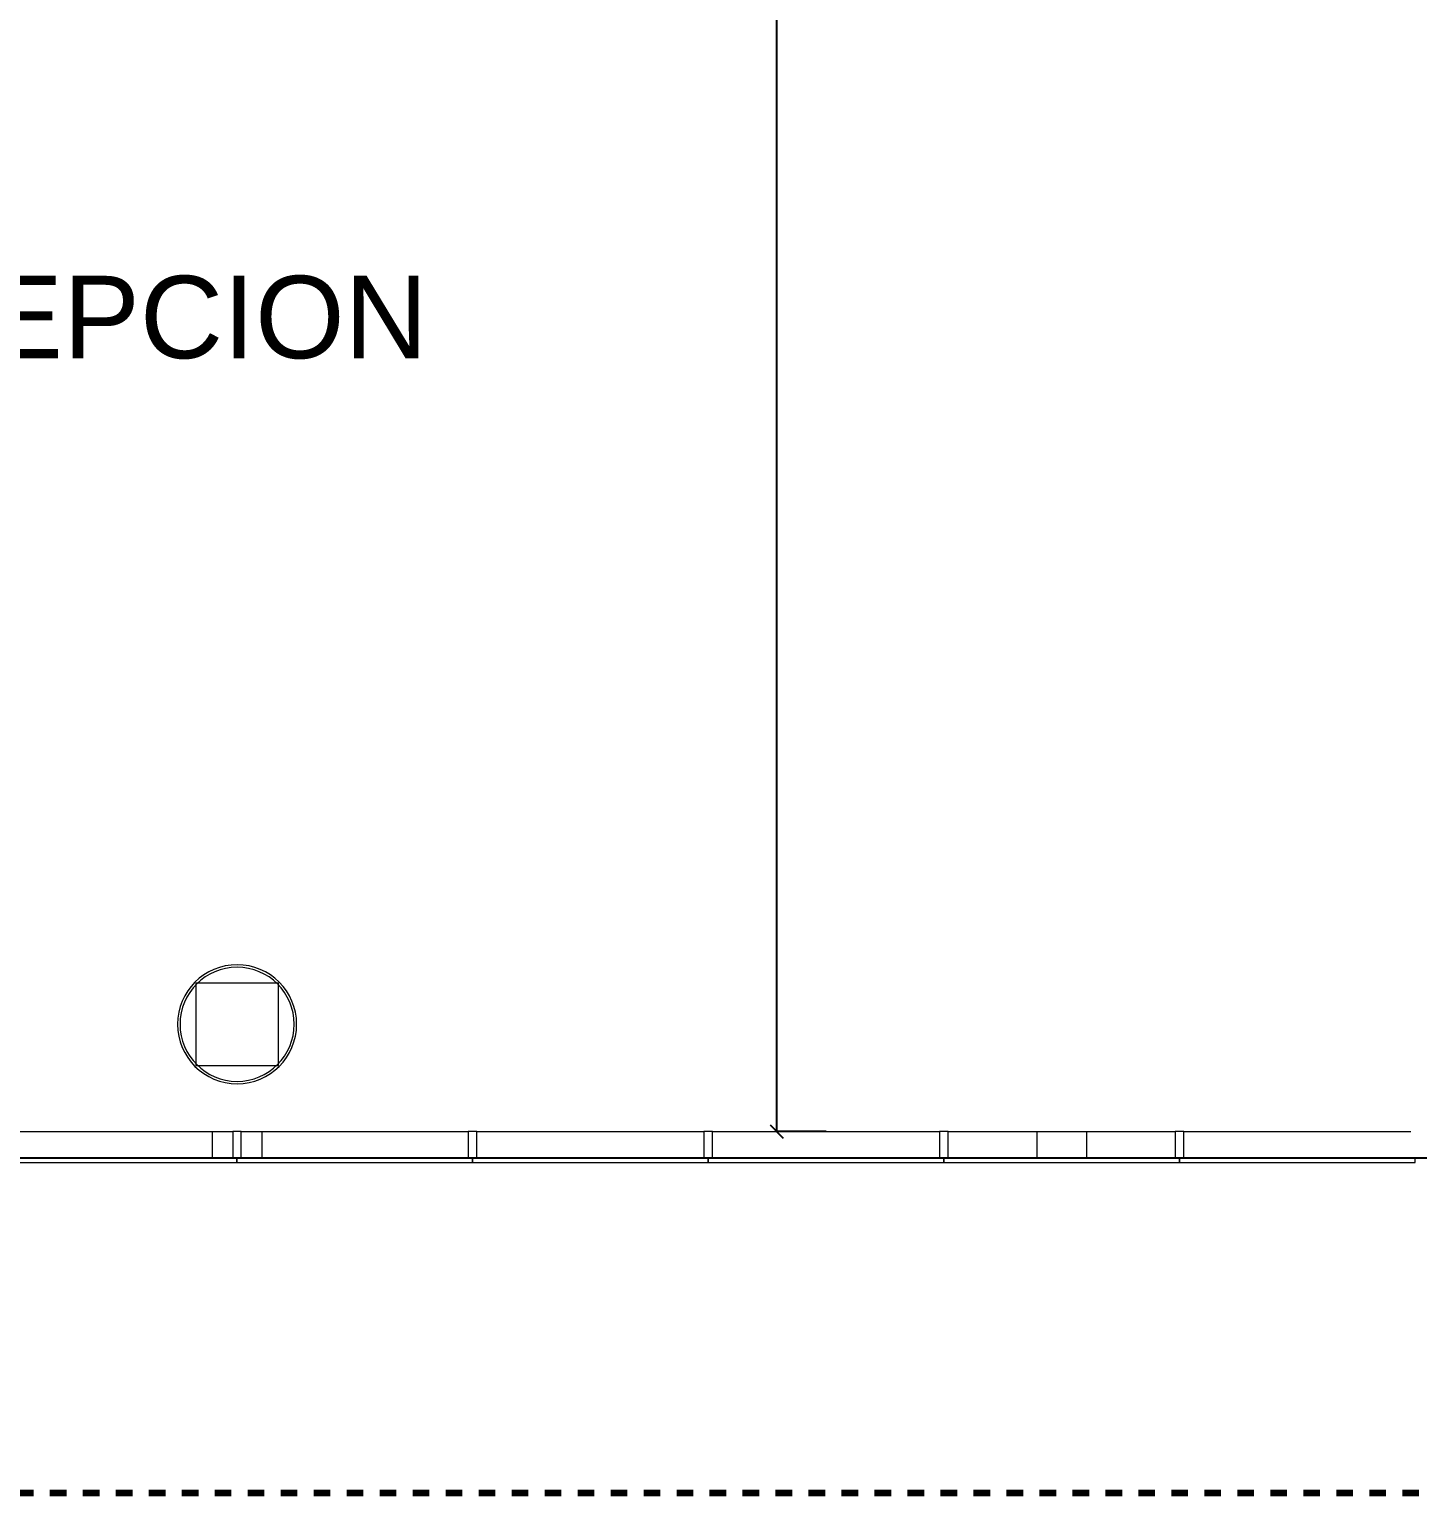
# Model space of a CAD drawing. Header units: millimetres. Extents: x 182 to 305, y 81 to 164.
# Drawn here: x 248.58 to 256.99, y 91.61 to 100.49 of the extents above; entities that cross this region are included whole.
import ezdxf

# ---------------------------------------------------------------- set-up
doc = ezdxf.new("R2010")
doc.units = ezdxf.units.MM
doc.linetypes.add('Dash dot dot', pattern=[0.020639, 0.00635, -0.004763, 0, -0.004763, 0, -0.004763])
for name, color, linetype, lineweight in [('A-----NPP', 7, 'Continuous', 9), ('A-FLOROTM', 7, 'Continuous', 9), ('A-WALL', 7, 'Continuous', 9), ('A-WALLCWM', 7, 'Continuous', 9), ('DIMENSION', 1, 'Continuous', 25), ('S-COLSPRM', 7, 'Continuous', 9)]:
    doc.layers.add(name, color=color, linetype=linetype, lineweight=lineweight)
for name, color, linetype in [('estructura', 7, 'Continuous'), ('Sectores', 3, 'Continuous'), ('TIERRA', 7, 'Continuous')]:
    doc.layers.add(name, color=color, linetype=linetype)
doc.styles.add('ARIALNARROW', font='ARIALN.TTF')
doc.styles.add('MtXpl_Arial_Unicode_', font='ARIALUNI.ttf')
doc.dimstyles.new('C', dxfattribs={"dimscale": 1.5, "dimtxt": 0.15, "dimasz": 0.08, "dimexe": 0.01, "dimexo": 0, "dimgap": 0.025, "dimtad": 1, "dimzin": 0, "dimdsep": 46, "dimtxsty": 'ARIALNARROW', "dimblk": 'OBLIQUE', "dimcen": 0, "dimclrd": 256, "dimclre": 256, "dimclrt": 256, "dimadec": 0, "dimazin": 0, "dimtfac": 1.666667, "dimtofl": 0, "dimtmove": 0, "dimatfit": 0, "dimldrblk": 'OBLIQUE', "dimfxl": 0.1, "dimtolj": 1, "dimtzin": 0, "dimarcsym": 0})

# ---------------------------------------------------------------- blocks, each defined once
blk = doc.blocks.new('_Oblique')
at = {"layer": 'estructura', "color": 0, "lineweight": -2}
blk.add_line((-0.5, -0.5), (0.5, 0.5), dxfattribs=at)
blk = doc.blocks.new('*D30')
at = {"layer": 'Defpoints', "color": 0}
for p in [(254.886106, 109.742148), (253.106956, 93.804648), (253.406956, 93.804648)]:
    blk.add_point(p, dxfattribs=at)
at = {"layer": 'DIMENSION', "lineweight": -2}
for p, q in [((254.886106, 109.742148), (253.096956, 109.742148)), ((253.106956, 109.742148), (253.106956, 93.804648)), ((253.406956, 93.804648), (253.096956, 93.804648))]:
    blk.add_line(p, q, dxfattribs=at)
at = {"layer": 'DIMENSION', "lineweight": -2, "xscale": 0.08, "yscale": 0.08, "zscale": 0.08}
for p, rotation in [((253.106956, 109.742148), 90), ((253.106956, 93.804648), 270)]:
    blk.add_blockref('_Oblique', p, dxfattribs=dict(at, rotation=rotation))
at = {"layer": 'DIMENSION', "insert": (253.00538, 101.773398), "char_height": 0.15, "attachment_point": 5, "rotation": 90, "style": 'ARIALNARROW'}
blk.add_mtext('\\A1;15.94', dxfattribs=at)

msp = doc.modelspace()

# ---------------------------------------------------------------- linework, layer by layer
at = {"layer": 'A-----NPP', "color": 252, "linetype": 'Dash dot dot', "lineweight": 100}
msp.add_line((242.701101, 91.614512), (270.336106, 91.614512), dxfattribs=at)
at = {"layer": 'A-FLOROTM', "color": 252}
for p, q in [((248.432506, 93.804648), (249.809206, 93.804648)), ((249.686106, 93.642148), (249.686106, 93.804648)), ((249.861206, 93.804648), (251.237906, 93.804648)), ((249.986106, 93.804648), (249.986106, 93.642148)), ((251.289906, 93.804648), (252.666606, 93.804648)), ((252.718606, 93.804648), (254.095306, 93.804648)), ((254.147306, 93.804648), (255.524006, 93.804648)), ((254.686106, 93.642148), (254.686106, 93.804648)), ((254.986106, 93.804648), (254.986106, 93.642148)), ((255.576006, 93.804648), (256.952706, 93.804648))]:
    msp.add_line(p, q, dxfattribs=at)
at = {"layer": 'A-WALL', "color": 252, "lineweight": 18}
for radius, start, end in [(0.361053, 0, 180), (0.346053, 0, 180), (0.361053, 180, 0), (0.346053, 180, 0)]:
    msp.add_arc((249.836106, 94.454648), radius, start, end, dxfattribs=at)
at = {"layer": 'A-WALLCWM', "color": 252, "lineweight": 18, "extrusion": (0, 0, -1)}
for p, q in [((249.861206, 93.804648), (249.809206, 93.804648)), ((249.809206, 93.804648), (249.809206, 93.644648)), ((249.861206, 93.644648), (249.861206, 93.804648)), ((251.289906, 93.804648), (251.237906, 93.804648)), ((251.237906, 93.804648), (251.237906, 93.644648)), ((251.289906, 93.644648), (251.289906, 93.804648)), ((252.718606, 93.804648), (252.666606, 93.804648)), ((252.666606, 93.804648), (252.666606, 93.644648)), ((252.718606, 93.644648), (252.718606, 93.804648)), ((254.147306, 93.804648), (254.095306, 93.804648)), ((254.095306, 93.804648), (254.095306, 93.644648)), ((254.147306, 93.644648), (254.147306, 93.804648)), ((255.576006, 93.804648), (255.524006, 93.804648)), ((255.524006, 93.804648), (255.524006, 93.644648)), ((255.576006, 93.644648), (255.576006, 93.804648)), ((249.809206, 93.644648), (249.861206, 93.644648)), ((251.237906, 93.644648), (251.289906, 93.644648)), ((252.666606, 93.644648), (252.718606, 93.644648)), ((254.095306, 93.644648), (254.147306, 93.644648)), ((255.524006, 93.644648), (255.576006, 93.644648))]:
    msp.add_line(p, q, dxfattribs=at)
at = {"layer": 'A-WALLCWM', "color": 252}
for p, q in [((249.835206, 93.642148), (248.406506, 93.642148)), ((248.406506, 93.617148), (249.835206, 93.617148)), ((251.263906, 93.642148), (249.835206, 93.642148)), ((249.835206, 93.642148), (249.835206, 93.617148)), ((249.835206, 93.617148), (249.835206, 93.642148)), ((249.835206, 93.617148), (251.263906, 93.617148)), ((252.692606, 93.642148), (251.263906, 93.642148)), ((251.263906, 93.642148), (251.263906, 93.617148)), ((251.263906, 93.617148), (251.263906, 93.642148)), ((251.263906, 93.617148), (252.692606, 93.617148)), ((254.121306, 93.642148), (252.692606, 93.642148)), ((252.692606, 93.642148), (252.692606, 93.617148)), ((252.692606, 93.617148), (252.692606, 93.642148)), ((252.692606, 93.617148), (254.121306, 93.617148)), ((255.550006, 93.642148), (254.121306, 93.642148)), ((254.121306, 93.642148), (254.121306, 93.617148)), ((254.121306, 93.617148), (254.121306, 93.642148)), ((254.121306, 93.617148), (255.550006, 93.617148)), ((256.978706, 93.642148), (255.550006, 93.642148)), ((255.550006, 93.642148), (255.550006, 93.617148)), ((255.550006, 93.617148), (255.550006, 93.642148)), ((255.550006, 93.617148), (256.978706, 93.617148)), ((256.978706, 93.617148), (256.978706, 93.642148))]:
    msp.add_line(p, q, dxfattribs=at)
at = {"layer": 'S-COLSPRM', "color": 252}
for p, q in [((250.086106, 94.704648), (249.586106, 94.704648)), ((249.586106, 94.704648), (249.586106, 94.204648)), ((250.086106, 94.204648), (250.086106, 94.704648)), ((249.586106, 94.204648), (250.086106, 94.204648))]:
    msp.add_line(p, q, dxfattribs=at)
at = {"layer": 'TIERRA', "color": 252, "ltscale": 0.1}
msp.add_line((212.251372, 93.644648), (261.266329, 93.644648), dxfattribs=at)

# ---------------------------------------------------------------- texts
at = {"layer": 'Sectores', "style": 'MtXpl_Arial_Unicode_'}
msp.add_text('RECEPCION', height=0.5, dxfattribs=at).set_placement((246.840506, 98.492246))

# ---------------------------------------------------------------- dimensions: what is measured, and where the dimension line sits
at = {"layer": 'DIMENSION'}
dim = msp.add_linear_dim(base=(253.106956, 93.804648), p1=(254.886106, 109.742148), p2=(253.406956, 93.804648), angle=90, dimstyle='C', override={"dimscale": 1, "dimlfac": 1, "dimtxsty": 'ARIALNARROW', "dimtolj": 1}, dxfattribs=at)
dim.commit()
dim.dimension.update_dxf_attribs({"geometry": '*D30', "text_midpoint": (253.00538, 101.773398)})

doc.saveas('drawing.dxf')
